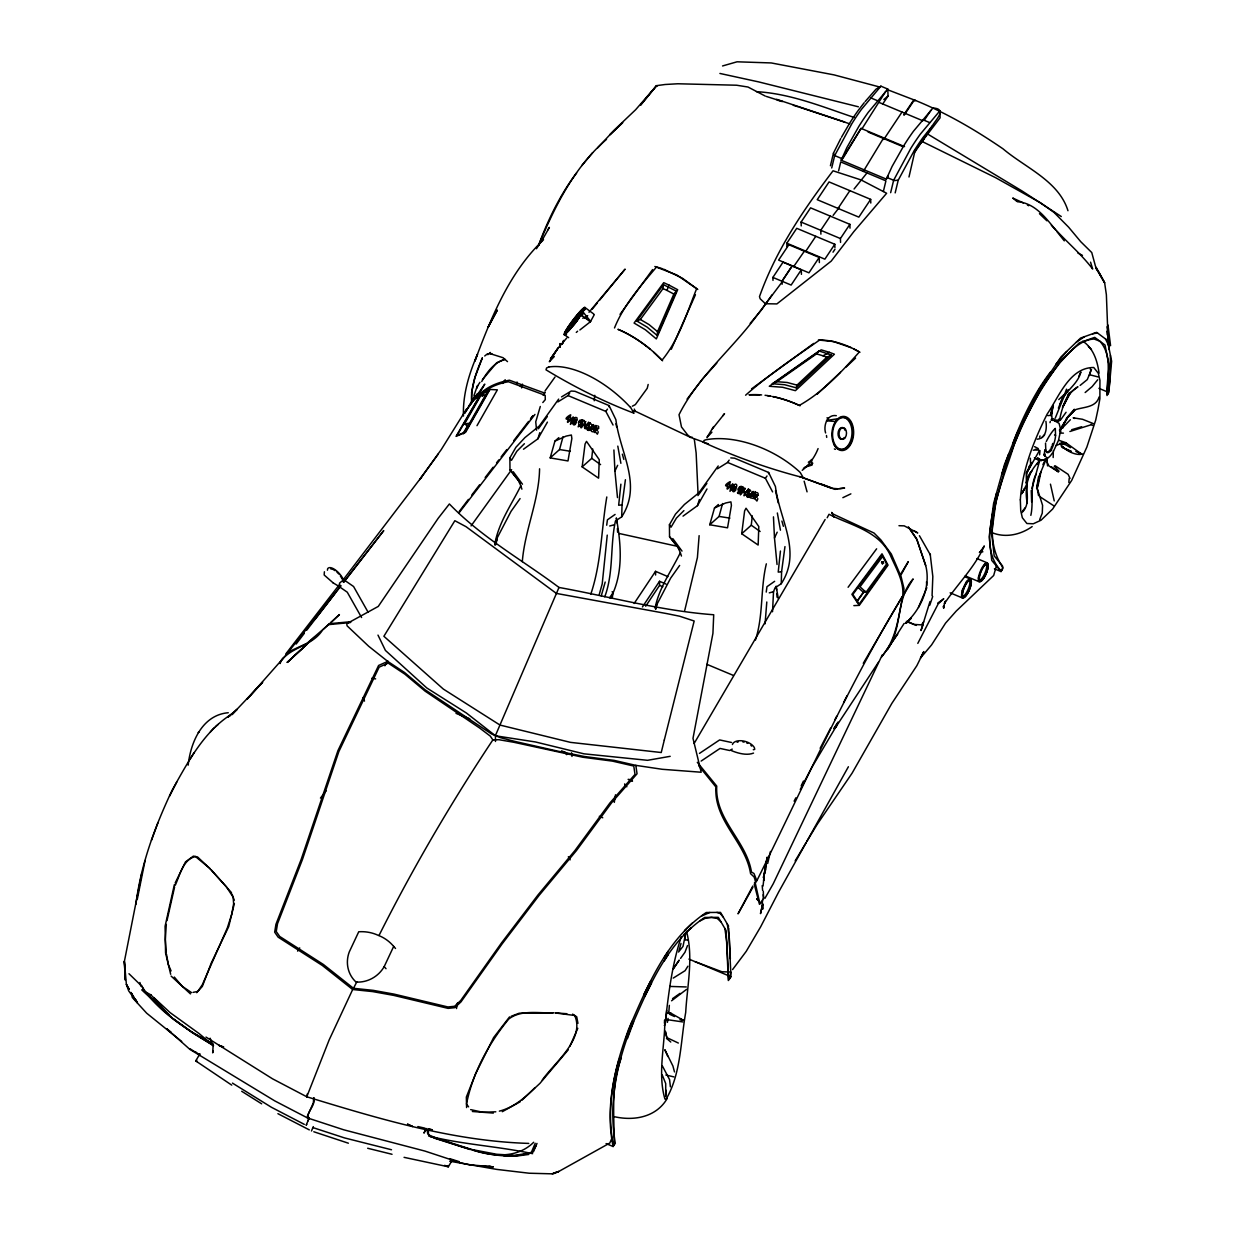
<?xml version="1.0" encoding="UTF-8"?>
<svg xmlns="http://www.w3.org/2000/svg" width="1236" height="1236" viewBox="0 0 1236 1236"><rect width="100%" height="100%" fill="white"/><g stroke="black" fill="none" stroke-linecap="round" stroke-linejoin="round"><path stroke-width="1.5" d="M943.64 605.872L943.64 608.081L943.64 605.872L944.041 607.37L943.331 606.691M883.601 563.261L883.199 562.056M582.264 419.715L579.73 421.77M1053.18 457.536L1053.335 450.676M772.515 611.743L773.52 591.72L775.003 587.842L781.26 583.701C802.179 551.472 779.499 519.769 775.435 486.567L768.622 472.461L734.57 458.185L730.785 457.892M604.759 596.803C613.828 572.469 609.981 545.694 615.451 520.974L621.708 516.833L622.032 504.875L625.416 479.722M781.26 583.701L781.585 571.743L784.968 546.59M536.578 430.159L535.744 421.831L540.302 406.49M669.325 1005.362L668.892 1011.774M463.454 416.038C462.697 394.593 469.016 373.689 477.513 354.222L474.871 361.113C491.217 317.482 509.124 272.538 543.531 239.753M585.169 423.562L584.242 420.719M1044.544 451.526L1044.405 455.126L1044.451 453.581L1045.532 456.702L1043.879 455.033M609.008 406.86L609.07 405.578L575.034 391.318L571.233 391.024L561.546 396.91M768.56 473.728L768.622 472.461M932.068 595.783L932.825 576.532L930.183 554.083L930.43 554.995L919.414 535.698M1053.35 405.3L1051.45 414.292L1052.902 406.18M996.324 493.751C992.338 517.992 981.832 549.155 1000.094 569.796L1001.948 570.043L1002.659 567.169C978.201 531.202 1003.23 481.237 1014.2 444.481C1026.189 415.327 1040.666 386.868 1060.473 362.179C1069.619 352.306 1079.569 339.869 1094.076 339.004L1099.855 341.198C1112.817 355.566 1106.962 376.671 1106.792 394.191L1107.904 394.006L1108.955 388.954L1110.222 376.841L1110.407 355.211M766.119 863.856L765.826 869.202L763.245 877.545M1030.654 465.462L1026.591 473.203L1026.714 484.373L1021.832 493.72M313.697 1097.722L313.372 1102.852L307.517 1115.845L307.501 1117.931L308.104 1117.174M665.679 1096.069L666.049 1090.229M166.304 924.389L165.315 939.623L166.196 952.523M607.247 535.111L602.226 583.809L599.29 594.392M766.799 601.994L765.069 623.84M764.002 874.964L763.647 880.604L764.033 876.324M313.913 1097.815C315.535 1105.54 307.501 1111.009 307.594 1117.962L343.685 1129.781L424.906 1151.071L460.425 1162.782L469.371 1164.791L493.349 1166.861L482.364 1166.073M665.74 1096.595L665.71 1083.539L662.249 1074.965M685.656 933.705L682.983 946.436L678.502 952.044M539.576 468.799C539.05 500.58 524.79 530.043 522.303 561.669M699.128 535.667L697.413 557.529L684.744 610.399M620.889 484.172L618.664 505.246L622.032 504.875M780.441 551.04L778.216 572.114L781.585 571.743M1068.846 482.503L1069.186 478.456M684.821 940.009L685.331 934.169M740.519 492.608L740.101 488.823M1039.6 454.833L1040.001 450.537M594.222 400.742L594.779 395.319M1050.909 415.806L1051.712 408.096M763.06 886.042L764.59 871.704M582.156 466.884L585.061 444.064L586.497 441.36L599.259 459.699L598.595 478.177L582.156 466.884L591.735 458.34L592.739 449.008M741.708 533.751L744.613 510.931L746.034 508.228L758.811 526.567L758.147 545.045L741.708 533.751L751.272 525.207L752.291 515.875M657.135 335.435L657.552 331.665L673.852 294.06L676.339 291.155L663.469 284.666L636.834 321.036L647.108 327.092L657.135 335.435L676.339 291.155M592.925 429.479L594.655 429.695L596.092 425.508M636.834 321.036L640.341 319.46L659.669 293.21L663.006 288.575L663.469 284.666M559.63 346.961L560.062 343.546L560.186 347.362M943.64 607.37L944.721 602.705L944.443 603.585C957.313 584.242 974.54 567.679 984.319 545.941L980.009 552.245L980.982 551.627L979.375 552.399L982.821 551.797L980.781 550.499M137.273 899.345L145.076 860.534M606.691 525.207L607.417 519.831L615.095 514.439M766.243 592.075L766.969 586.698L774.648 581.306M763.292 891.264L763.524 897.63L761.886 901.724L760.325 902.45L756.756 899.082M762.705 899.484L762.38 901.631L759.476 904.35L754.238 884.173M1050.986 412.345L1050.554 415.281L1047.834 415.651M495.528 544.999L497.32 536.841L496.084 543.948M612.206 598.224L613.041 592.847L612.114 591.72M588.815 422.836L590.205 423.021M667.425 1022.357L668.073 1018.402M614.292 802.38L615.497 794.794M1036.602 488.421L1038.611 476.463M1021.616 512.847C1034.254 501.77 1020.086 482.364 1032.338 470.422M763.91 876.03L767.17 857.135L764.945 869.202M655.93 609.039L656.857 603.709L655.93 606.32L670.607 578.201L679.63 565.455M135.898 904.366C140.889 864.273 155.118 826.173 172.314 789.835C188.166 761.778 203.863 731.279 232.152 713.805M456.501 1008.545L457.505 1002.921M606.799 496.965C601.283 529.379 601.468 562.519 590.823 594.099M766.335 563.832C760.279 588.969 763.508 615.219 755.459 640.032M166.984 920.604L174.6 886.969M749.371 495.234L748.29 492.052L749.449 490.723M1040.928 472.059L1037.699 487.139M755.366 881.005L756.834 880.743C804.327 785.323 847.17 687.185 902.713 595.999C904.242 581.584 895.945 568.127 890.414 555.428C878.889 530.738 851.079 525.501 829.016 514.284L827.178 517.776M1109.248 381.677L1110.222 376.841M141.893 872.57L124.372 961.484L126.381 984.366L128.652 990.808L135.605 1000.449L131.001 992.415M767.664 863.5L770.461 851.465M188.166 765.161C190.576 742.465 202.194 714.949 228.258 712.739M746.853 494.755L748.614 490.769M1030.839 515.35C1033.868 501.831 1029.464 487.401 1035.969 474.361M594.192 314.825L590.422 321.715L579.869 329.966M174.369 884.605L165.083 926.258L165.562 952.971L170.676 974.277M521.623 387.903L522.473 384.149M494.694 544.891C498.201 523.199 511.38 504.906 520.804 485.81L518.27 480.248L509.989 469.85L509.881 457.861L515.922 447.277L524.914 437.606L539.375 425.926L558.672 399.104M588.321 423.933L587.1 425.493L588.707 423.16M655.065 608.112C658.989 587.811 671.596 570.754 680.341 552.677L677.822 547.115L669.541 536.718L669.433 524.744L675.474 514.145L684.45 504.473L698.927 492.793L718.224 465.972M747.873 490.8L747.301 491.743M577.227 419.715L576.841 417.629L575.142 417.428M748.553 493.643L749.248 491.295M762.488 904.968L760.495 913.62L762.72 903.856L762.705 909.217L762.288 901.013M881.515 562.674L882.504 561.685M1091.465 369.564L1087.278 379.591L1080.14 385.416M830.422 165.748L833.481 153.079L840.758 138.556M831.704 167.972L834.686 155.597L851.975 123.476A114.84 34.314 -67.3 0 1 861.43 109.386L880.913 86.18L887.788 89.069L888.051 95.991L882.798 103.886M838.611 170.8L840.743 161.916L885.918 180.858L883.354 191.518M888.329 175.96L886.336 179.127L841.16 160.201L846.907 147.532L858.865 126.366A114.84 34.314 -67.3 0 1 868.305 112.275L887.788 89.069M863.331 171.387L883.678 137.845L883.74 139.498L902.017 112.043M886.336 179.127L892.083 166.458L904.041 145.292A114.84 34.314 -67.3 0 1 913.481 131.217L932.964 107.996C947.904 108.783 935.204 120.278 932.361 125.84L914.625 152.476L908.985 176.995M890.646 192.677L893.628 180.302L910.917 148.181A114.84 34.314 -67.3 0 1 920.372 134.091L939.854 110.885L940.102 117.822L915.428 150.189M895.173 192.878L898.217 180.209L914.115 150.807A108.722 32.491 -67.3 0 1 923.06 137.474L932.361 125.84M234.361 903.501L228.722 926.567L211.263 963.029L202.333 986.421L196.648 992.693M648.174 384.458L647.231 388.305L635.35 404.605L632.322 406.196M902.713 595.999C898.526 616.532 896.394 639.522 882.01 656.177M735.729 489.92L735.667 488.792M763.879 875.891L765.161 870.824M495.528 543.855L497.32 536.841M655.528 608.977L656.857 603.709M280.016 663.577L281.638 659.761L289.317 651.511L306.976 643.292L328.498 624.644L350.452 622.527M619.159 1059.237C611.063 1086.629 607.788 1115.691 613.133 1143.933L614.215 1144.922C614.354 1116.371 610.507 1085.95 621.306 1057.954M1049.982 422.65L1050.337 421.368M818.077 448.591C814.987 456.717 809.086 465.014 802.226 470.313M568.591 418.989C564.945 426.42 571.434 419.746 570.429 416.578M550.19 457.892L554.933 441.113L566.088 436.107L571.372 435.01L571.866 438.533L567.988 460.951L550.19 457.892L559.537 449.549L563.044 436.679M709.742 524.759L714.485 507.996L725.64 502.99L730.909 501.878L731.418 505.4L727.54 527.818L709.742 524.759L719.074 516.432L722.581 503.546M679.12 950.36L680.99 943.47M1031.998 488.39L1039.63 460.827L1034.393 457.753M755.366 497.382C752.909 501.646 753.697 495.234 755.86 492.16M996.37 565.98L993.682 575.482L956.231 611.063L945.54 623.145L931.558 644.945L920.434 658.108L923.802 651.619L916.849 665.679L891.836 703.408L852.098 773.164L817.15 824.427L806.953 841.237M1089.333 375.466L1090.909 369.919L1090.229 369.008M476.772 394.995L475.752 398.641L477.343 393.527M601.237 595.937L605.192 582.063M482.395 379.73L496.687 362.751L505.045 359.29C494.307 362.241 486.799 372.268 481.731 381.553M213.256 1050.94L212.685 1052.856L213.086 1046.598L210.135 1038.209M523.477 449.24L537.907 438.811L539.808 432.693M683.029 516.123L697.459 505.678L699.36 499.56M740.75 491.295C740.827 490.012 741.337 485.424 743.423 487.185M1001.793 474.191L1008.576 454.276M746.637 495.991L747.95 495.049M836.324 415.682C827.054 414.014 823.284 425.709 825.602 432.955M796.138 387.795L797.004 385.122L822.342 361.406L826.822 357.235L831.287 354.995L819.082 350.978L772.392 383.747L784.52 384.69L796.138 387.795L831.287 354.995M1040.079 473.558L1037.004 487.617L1038.564 495.667M311.487 1130.986L313.311 1126.614M562.565 343.747L563.678 340.394L562.287 343.886M929.766 605.223L932.701 596.463M596.416 428.228L597.312 428.289M755.922 495.25L757.004 495.095M151.456 840.325L157.992 822.573M625.54 1039.028L632.075 1021.276M627.409 1038.611L633.62 1021.708M614.493 327.957C623.639 305.091 640.82 285.701 656.563 266.945L662.017 268.583M673.852 294.06L666.992 290.414L668.939 285.053L663.732 282.673L634.083 323.059L645.377 329.765L656.331 338.911L677.683 289.718L668.939 285.053M743.099 488.637L742.62 492.391L743.763 491.063M929.982 601.592L920.975 630.561L923.091 624.628M687.51 945.555L684.991 952.214L680.542 958.394M681.252 936.826C671.55 965.872 668.243 996.602 664.721 1026.884C663.732 1050.631 658.139 1075.83 664.922 1099.051L666.219 1098.943C681.082 1073.605 680.588 1041.067 685.702 1012.438C687.17 985.725 693.612 957.483 686.474 931.249M473.975 395.535L477.065 386.683L479.97 382.31M593.543 425.601L593.064 427.053L593.867 426.914M753.095 492.469L752.616 493.921L754.516 494.431M1055.25 418.154L1064.799 394.516M592.724 428.027C593.234 430.669 584.025 431.519 588.923 428.398M1066.529 389.185L1064.737 393.975L1058.773 399.583M175.265 885.254C179.9 875.212 182.99 859.406 195.442 856.517L209.286 867.996L226.312 886.691L233.141 897.182L233.635 903.701L231.765 914.146L227.3 928.02L202.318 984.752L197.791 991.442L193.14 992.353M923.076 140.78L924.42 137.335M1058.371 408.143L1062.775 397.312L1068.383 389.603M307.949 1120.928L309.294 1117.638L306.142 1125.301L306.744 1124.358M572.129 325.717C572.407 327.988 581.816 314.778 577.598 318.285M1039.692 519.568L1042.272 513.141L1042.581 505.37L1037.004 487.617L1039.692 474.794L1045.903 459.838L1043.277 460.178M908.336 526.83L916.988 539.761L925.594 565.068C931.264 586.436 921.021 609.255 905.432 623.346L911.087 618.324L906.76 622.867M528.761 1143.408C452.824 1141.137 378.942 1118.781 306.775 1096.78L329.147 1039.955L352.677 989.511L372.669 991.596L393.743 995.397L448.096 1008.375L454.817 1007.664L460.982 1001.871L502.202 943.794L539.05 895.451L576.378 850.646L611.681 802.674L637.05 773.782L635.814 765.362L614.199 760.387L584.288 756.478L558.178 751.225L514.516 741.337L500.225 737.598L491.588 733.983L425.045 689.734L404.574 672.523L387.733 661.384L368.699 646.274L347.084 625.833L346.76 623.701L378.262 606.428L438.239 518.224L449.379 503.964C481.515 537.382 522.473 560.078 558.996 587.455C610.275 596.725 661.26 610.893 713.713 614.755L712.925 633.357L692.994 738.34L701.198 772.237L662.202 769.286L635.814 765.362M586.451 427.687C583.778 431.858 584.01 422.805 585.818 421.507M535.219 1143.3L531.248 1152.632L530.198 1152.941L514.825 1155.351L496.702 1154.269L472.013 1149.557L437.173 1138.464L428.506 1134.833L428.289 1129.101M533.349 1151.967L536.996 1143.408M587.594 423.593L588.413 424.89L589.572 423.562M747.177 490.414L747.965 491.758L749.109 490.429M621.708 516.833C642.627 484.605 619.947 452.901 615.883 419.684L609.07 405.578M926.815 587.703L918.441 607.448M495.451 735.513L558.996 587.455M1026.05 482.797L1030.886 471.673M574.941 418.865L573.226 420.394L573.875 422.326M734.478 485.748L732.778 487.262L733.427 489.209M569.796 1046.428L577.799 1028.306M671.272 349.263L695.435 294.724M612.129 1137.8L609.796 1143.053L558.796 1171.465L552.198 1173.706M748.259 490.043L746.807 492.036M747.687 491.171L746.652 492.361M1059.855 405.238C1063.223 391.673 1077.576 385.524 1080.882 371.959L1078.75 376.486M580.905 425.879C581.569 424.102 581.059 418.896 583.886 420.317M1062.481 407.339L1068.507 394.176M356.864 981.786L353.481 988.306L323.399 964.482L279.691 936.455L276.246 931.527L277.513 923.725L302.449 859.483L338.849 751.581L379.143 667.146L388.181 663.099L404.836 674.13L425.107 691.156L479.491 727.927L490.306 736.131L492.855 739.9L498.85 739.7L513.682 742.249L582.759 757.235L612.376 761.113L633.774 766.042L634.995 774.385L609.889 802.998L574.941 850.538L537.984 894.957L501.507 942.913L460.704 1000.511L454.601 1006.274L447.957 1006.969L394.129 994.13L373.272 990.36L353.481 988.306M617.49 497.583L614.925 471.086L617.645 465.308M384.18 966.645L393.681 946.421A41.638 39.351 -42 0 0 378.015 935.25A41.638 39.351 -42 0 0 358.734 931.774L349.232 952.014A29.417 27.795 -42 0 0 356.03 982.048A29.417 27.795 -42 0 0 384.18 966.645L386.018 968.7M777.042 564.466L774.478 537.954L777.197 532.191M801.191 785.849L803.462 781.044M169.564 796.108L176.717 782.187M643.647 994.81L650.8 980.874M644.821 996.108L651.573 982.975M882.319 654.802L773.226 883.786L764.837 898.495M610.723 597.838C623.531 573.504 621.183 544.566 616.393 518.332M175.172 882.983L185.477 861.925L193.372 856.115L197.513 856.934L210.367 868.97M1067.58 396.184L1069.264 392.785M379.019 935.467C412.886 868.027 451.094 802.751 492.855 739.9M1042.89 464.659L1045.486 459.468M425.323 1130.337L423.933 1133.103L426.296 1128.839M307.331 1093.891L306.775 1096.78M834.918 719.738L836.664 716.308M843.601 702.589L847.062 695.729M752.801 886.042L738.046 913.837L752.909 887.201M782.558 281.391L757.436 314.809C732.469 348.969 698.093 376.47 679.027 414.709L681.484 426.976L687.587 434.871L690.553 437.374L708.46 443.909M917.807 643.384L938.109 604.002L943.748 598.796L937.738 603.091M881.809 562.071L882.489 564.172M820.148 748.274L830.577 728.189M496.378 539.437L511.055 511.333L520.078 498.587M794.115 801.175L795.86 797.823M800.264 789.433L811.681 767.633L836.679 725.609L835.103 728.143L878.394 662.326M482.318 357.884L474.809 377.861L471.611 392.368L471.704 402.642C470.607 387.162 476.169 372.036 482.287 358.085M324.388 571.774L324.172 575.003L333.256 582.975M542.805 402.55L545.292 399.63L545.169 395.319L508.49 381.754C490.198 384.581 472.662 396.617 464.983 413.226M589.819 428.367L588.753 425.184L589.896 423.855M712.415 428.846L724.528 413.658L722.813 415.744M863.284 663.315L902.311 596.524M470.808 403.848L475.242 395.412L468.521 406.629M748.429 489.286L745.092 493.303L746.235 491.974M586.791 319.058L586.621 316.833M1070.299 392.569L1063.563 405.671L1070.299 392.569L1077.931 386.76C1066.235 393.898 1061.848 407.818 1059.468 420.564L1056.904 420.039M384.89 665.787L387.671 660.735M841.453 137.289L849.364 123.677A108.722 32.491 -67.3 0 1 858.309 110.328L864.18 102.727M1026.591 473.203L1039.09 451.155L1038.147 448.514L1034.594 446.644M579.499 425.678L578.355 422.31L579.947 420.116M739.051 492.546L737.907 489.178L739.499 486.999M848.39 766.753L778.649 892.021L760.665 926.799L746.204 951.38L732.577 969.58M541.692 240.943L549.387 227.393L547.78 229.927M487.834 391.024L469.587 423.175L464.458 423.994L481.546 394.253M1099.128 396.941C1095.977 407.803 1083.586 406.783 1075.011 409.827L1067.425 417.722L1059.839 430.746L1067.425 417.722L1074.841 409.734L1068.012 416.856L1062.311 425.694L1059.978 430.221L1060.735 432.044M489.95 389.464L465.508 432.415L456.038 436.37L480.495 394.315L489.95 389.464L497.366 389.85L476.988 425.678M537.907 438.811L547.424 422.109M697.459 505.678L706.977 488.977M687.896 966.197L685.115 970.662L673.218 978.109M1032.045 462.434L1026.405 472.26L1026.498 484.064M463.515 432.785L468.259 424.628M463.454 433.805L468.243 425.586M279.63 663.129C289.317 646.938 311.302 646.737 322.086 630.777M467.61 408.174L465.817 411.217L484.775 384.133L477.019 397.374C484.821 387.362 497.243 382.465 509.386 380.209L543.516 392.662L545.215 392.353L543.207 395.365M199.954 1053.783L195.721 1060.905L231.75 1085.131M1037.236 439.197C1046.228 438.456 1046.985 428.259 1045.903 421.306M664.257 960.913L668.12 954.764M1053.443 451.325L1058.51 440.325L1060.751 429.927L1059.082 423.361L1054.061 420.503L1057.877 421.445L1053.165 418.68M189.85 759.367L194.145 752.554M694.153 743.454L825.138 519.491M663.933 958.07L668.228 951.257M834.022 517.251L831.689 512.415L832.987 513.991L874.037 533.04L880.913 539.962L891.295 554.006L900.302 574.771L908.29 561.638L900.781 575.327L903.933 588.305L903.748 594.763L913.141 578.942C895.343 598.842 902.913 628.444 887.185 649.781L904.134 623.423M795.15 860.889L806.027 842.767M1001.021 571.573L1002.86 568.514L1002.442 565.81L994.177 555.86L991.705 533.257L995.969 501.399L1006.444 463.902L1021.971 425.076L1040.743 389.371L1060.612 360.866L1079.322 342.851L1094.71 337.366L1105.015 345.045L1109.063 365.022L1106.992 395.535L1108.831 392.492L1111.628 361.206L1107.394 340.363L1096.641 332.345L1080.588 338.061L1061.06 356.88L1039.167 389.417L1016.672 434.021L1004.528 464.412L993.59 503.531L989.155 536.795L991.735 560.371L1001.021 571.573L994.424 568.807M903.763 114.824L913.234 100.734L915.026 100.27C946.189 112.862 975.328 129.873 1003.014 148.83C1025.478 167.833 1058.773 180.981 1067.966 210.723M904.258 115.025L913.713 100.935L915.505 100.471L886.923 89.471M535.914 1145.973L532.252 1151.998C499.977 1163.988 461.708 1145.571 430.406 1136.687L427.687 1133.536L426.853 1128.468M466.559 408.961L441.267 449.564L419.668 479.583L438.332 453.952M842.782 158.641L861.09 128.389L904.536 146.59M555.01 377.026L545.091 390.87M841.16 160.201L861.09 128.389M536.455 248.714L543.145 238.131M745.493 493.581L744.026 495.775L746.003 494.57M582.959 311.92A17.103 1.777 -52.7 0 0 576.455 315.659A17.103 1.777 -52.7 0 0 564.358 334.662A17.103 1.777 -52.7 0 0 581.075 314.856L582.959 311.92L590.669 321.422M739.545 488.344L740.07 487.417M297.598 951.102L299.73 947.904M885.702 91.433L862.172 128.498M786.946 246.52L786.822 243.214L796.741 228.32L834.794 244.264L834.918 247.571M801.237 225.91L801.098 222.063L810.569 207.849L849.874 224.334L850.013 228.166M772.994 280.417L772.886 277.42L783.021 262.186L801.268 269.834L801.438 274.33M781.971 281.221L792.122 266.003L782.033 281.252L782.141 284.249M793.759 266.451L804.064 251.634M805.826 251.171L815.791 236.308M830.237 216.099L820.75 230.298L820.905 234.16M838.023 208.405L849.874 190.653M801.268 269.834L791.133 285.068L772.886 277.42M819.19 257.443L808.947 272.816L778.618 260.101L788.862 244.728L819.19 257.443L819.375 262.573M834.794 244.264L824.875 259.158L786.822 243.214M840.557 242.395L840.418 238.548L849.874 224.334M833.002 252.19L834.98 249.209M870.669 199.367L858.835 217.134L817.228 199.691L829.062 181.924L870.669 199.367L870.793 203.028M924.543 119.877L930.878 110.375M634.161 603.462L655.543 571.326L667.919 576.64M642.442 606.953L659.53 581.291L666.003 584.072M645.702 606.227L659.576 585.37L659.53 581.291M557.884 401.901L568.05 395.582L569.611 393.233M717.436 468.784L727.602 462.449L729.163 460.116M897.784 634.037L881.639 656.949M483.693 395.597L483.863 394.516L482.457 395.474M609.58 597.838L613.041 592.847M511.627 469.634L471.07 525.903M613.041 425.03L605.856 411.418L607.448 409.101M772.593 491.897L765.408 478.286L767 475.968M713.635 426.559L706.961 437.467L711.921 432.198M606.088 1143.578L613.102 1146.514L615.327 1143.315C608.514 1104.428 616.347 1065.447 630.468 1028.939C648.267 988.275 666.405 943.068 704.69 917.452L718.317 917.328L726.135 930.631L728.328 980.519L730.97 976.718L728.73 928.112M1066.065 412.283L1060.735 419.73L1059.468 420.564L1058.989 418.911M503.098 382.944L505.308 379.838M734.23 488.483L735.188 487.417M857.12 601.067L863.624 591.951M856.888 601.716L864.706 590.793M859.267 605.377L888.035 565.13L881.994 553.79L851.898 594.346L859.267 605.377L853.86 605.625M1052.315 453.102C1049.58 457.691 1043.709 462.542 1038.394 458.695L1041.222 460.534L1036.015 458.896M530.429 419.205L532.685 416.084M923.663 621.862L921.484 624.875L913.898 624.412L907.224 621.399M620.039 314.346L652.608 269.587M857.753 587.162L862.543 591.55L866.019 592.291L886.645 564.033M538.402 428.737L547.301 416.563M697.938 495.605L706.853 483.43M854.091 188.984L866.853 173.102M771.913 294.987L761.407 309.973L750.206 323.353M502.434 383.454L504.674 380.441M848.097 587.27L876.633 548.815M882.628 556.509L860.024 586.806L866.019 592.291M285.686 654.076L339.375 584.659M575.095 421.152C577.706 418.54 570.738 420.394 574.755 417.799M734.647 488.019C737.212 485.408 730.321 487.262 734.308 484.666M296.146 644.033L304.334 633.295M306.667 630.236L340.333 586.667M459.205 511.488L468.429 499.39M528.575 421.414L513.79 440.572M530.677 418.664L532.778 415.914M458.803 513.172L534.956 414.415M581.785 165.609L592.538 152.816M471.781 495.018L479.583 484.806M1055.868 364.311L1066.622 351.518M422.017 476.385L342.743 580.379M687.061 399.12L702.913 378.54L716.818 363.044M509.556 1016.888L493.612 1037.576L475.582 1073.806L466.343 1097.074L466.59 1107.564M314.979 619.282L334.848 593.512M833.126 215.373L838.95 207.864M554.3 356.524L549.34 361.731L557.93 348.274L566.737 338.046M485.161 477.529L493.133 467.223M496.548 462.82L498.834 459.885M501.105 456.934L506.806 449.58M343.855 582.156L383.747 530.599L344.334 581.183M340.889 585.601L287.061 653.612M320.464 798.085L326.227 790.746M1022.589 511.024L1025.262 507.641M592.183 425.91L593.342 424.581M656.919 86.396L656.579 85.655L640.665 105.014L656.579 85.655L665.122 84.496L677.807 83.77L736.594 85.222L747.996 87.03L765.161 96.006M592.291 309.046L597.112 303.191M599.522 300.271L625.107 269.124L589 312.26M667.332 1098.263C656.563 1117.066 634.362 1121.222 614.416 1116.711M590.329 321.839L581.075 314.856M568.328 1049.719L539.931 1083.369L521.746 1100.364M865.138 101.599L876.03 89.162L880.913 86.18M835.505 421.491L837.853 418.757A17.103 10.846 -86.1 0 1 853.643 431.827A17.103 10.846 -86.1 0 1 838.487 449.564A17.103 10.846 -86.1 0 1 835.505 421.491L826.498 420.812M656.579 85.655L635.644 109.71L614.354 129.95L597.76 147.795M589.201 429.077L590.978 427.038M748.676 496.038L750.53 493.906M260.827 684.172L262.542 682.287L247.262 698.973L283.446 658.015M576.254 419.823C569.348 422.094 574.616 428.583 576.223 422.218M576.857 420.487L574.91 422.619L575.713 421.816M575.543 423.006C574.431 425.122 572.67 422.048 575.358 423.114M580.889 420.441L579.36 421.878L581.167 420.271M578.896 424.798L578.154 426.806L581.646 425.076M583.207 420.734C581.507 421.136 583.686 427.471 584.226 424.195M580.008 424.798L578.865 426.126L580.657 424.35M582.048 424.551C579.174 425.555 581.306 430.669 582.372 425.817M582.527 425.045L581.384 426.374L584.783 424.597M587.347 424.056L585.54 426.42L588.676 422.125M584.798 428.027L585.941 426.698M589.062 423.902L587.085 429.603L588.413 428.181M592.971 424.983C588.846 427.409 591.055 435.149 595.01 430.113M590.916 427.903L589.124 429.788M593.805 425.076C590.762 426.219 595.319 427.996 595.489 425.493M596.339 426.204C593.543 426.837 598.239 430.468 598.193 427.857M595.737 428.459C594.176 428.336 593.187 435.304 595.582 431.318M596.54 428.938L595.381 430.267L598.811 428.228M735.806 486.69C730.275 487.417 732.515 495.033 735.575 490.151M734.184 489.425C732.16 489.997 734.632 491.604 735.08 489.889M740.719 487.139L739.313 488.946L741.708 486.366M742.759 487.617L741.6 488.946L742.264 491.434L743.531 491.202M739.561 491.665L738.417 492.994L740.21 491.217M741.245 491.588L740.364 494.894L741.924 492.685M741.6 491.418C740.302 495.389 734.23 492.948 739.792 491.31M742.079 491.913L740.936 493.241L744.319 491.464M745.37 488.375L744.149 489.935L744.335 494.91M745.694 492.314L746.899 490.939M747.857 495.621C744.304 498.695 752.863 497.196 752.353 494.663M750.453 494.771L748.676 496.656M753.357 491.943C750.067 493.813 756.185 494.539 755.026 491.526M754.423 494.817L753.203 496.223L751.194 495.991M755.891 493.071C753.095 493.705 757.792 497.335 757.745 494.724M756.077 495.806L754.933 497.135L758.363 495.095M1066.282 418.51L1074.3 409.255M542.233 1080.094C554.346 1062.682 585.292 1039.182 574.663 1015.467L555.057 1012.917M772.392 383.747L776.872 381.692L816.532 353.867L819.082 350.978M1070.361 419.746L1062.249 428.073L1063.238 427.378L1060.395 428.768M210.444 731.851L213.921 728.019M684.528 930.553L692.268 923.091M683.987 934.617L691.31 927.587M262.542 682.287L231.889 714.686L237.173 709.294L227.501 717.343L230.421 715.567M1028.877 466.868L1030.623 464.334L1030.345 458.232M833.481 153.079L834.006 155.257L841.562 158.486M1039.6 437.189L1040.032 435.906M753.527 753.095C746.853 755.737 738.139 753.342 731.573 750.685L731.434 750.036M733.813 488.683L734.586 487.865M1097.722 379.761L1092.13 386.605L1085.146 392.538M735.265 488.683C734.431 491.14 739.19 483.74 735.173 484.079M1041.886 437.575L1044.574 434.825M534.987 1087.603C524.96 1097.769 513.527 1107.595 499.375 1111.133M524.388 443.724L516.864 451.233L511.488 460.317L509.881 457.861M683.925 510.592L676.416 518.1L671.04 527.185L669.433 524.744M606.49 139.374C574.137 167.231 554.717 206.628 538.541 245.439A96.98 28.984 -67.3 0 1 576.609 173.055M591.658 429.124L593.651 429.355L594.47 427.053M745.602 395.211C768.56 374.848 794.331 357.683 819.499 340.116L833.311 341.507L851.048 347.625M817.027 394.315L840.434 372.33M845.934 367.154L855.575 358.116M328.714 624.597L339.421 614.57L330.692 622.65M314.33 637.343L287.246 662.388L307.3 643.971M587.703 315.659L584.86 318.007M287.246 662.388L306.991 644.157M576.285 332.422L577.614 331.217M686.629 989.31L671.565 1000.789M322.905 629.773L329.301 623.701L351.225 621.677M554.933 441.113L558.842 437.637M714.485 507.996L718.394 504.504M215.342 726.814L218.185 724.389M883.833 99.544L888.051 95.991M487.787 354.701L490.476 352.476M1076.386 342.109L1084.59 336.64M582.743 318.208L586.606 316.833M484.713 355.983L487.571 353.728M751.55 388.861L813.736 343.407M533.689 1142.265C517.56 1158.256 493.627 1156.834 473.542 1150.345M672.569 998.626L680.016 993.373M729.75 483.6C731.187 486.258 724.775 493.056 727.927 485.98C719.522 486.984 737.676 476.432 726.845 485.377L728.715 484.28M816.532 353.867L823.022 355.813L829.449 352.337L834.408 354.207L795.397 390.669L782.604 387.27L769.302 386.265L821.183 349.85L829.51 352.353M808.344 462.233L811.31 460.225M699.468 753.404L719.63 739.931L731.573 742.496M701.152 761.052L720.032 748.429L729.796 750.53L732.206 749.093M196.771 1060.21L195.721 1060.905L197.219 1061.631M198.177 732.5L199.274 731.82M568.498 419.035C559.831 420.564 578.077 409.317 567.293 418.51L569.641 417.15M1083.323 453.797C1076.139 456.609 1063.748 449.935 1059.885 443.276M701.585 916.046L709.804 912.477M581.507 424.628L580.549 421.955M898.217 180.209L894.385 180.564L886.737 177.412M1032.168 526.567C1020.411 534.91 1004.914 538.309 991.318 532.345M502.31 1111.689L520.341 1101.678M803.4 468.32L812.809 463.222M753.126 491.372L751.241 493.396L750.283 497.784L753.157 498.417L754.563 496.98L752.029 496.223M739.7 486.829L740.827 486.366M700.24 920.835L705.277 918.286L711.503 917.39L717.282 918.472L720.974 921.855M722.55 65.956L737.058 61.8L771.264 62.943L834.037 74.886L879.63 86.999M842.859 497.675L850.878 493.859M548.722 366.999L546.59 367.957L546.018 369.842C573.921 386.775 603.523 401.654 634.037 413.21L630.53 407.308M387.733 661.384L378.602 665.462L337.907 750.7L301.136 859.53L275.937 924.312L274.67 932.16L278.131 937.151L322.302 965.455L352.677 989.511M914.625 152.476L914.146 151.41M511.163 1016.27L519.197 1013.226L553.496 1012.778C538.633 1013.489 521.314 1009.364 508.769 1019.02C488.761 1043.385 472.6 1073.003 466.497 1104.072L468.583 1106.838M1045.98 459.298L1042.381 460.194M1056.131 445.454L1059.685 444.11M1091.141 424.767L1069.882 431.503M707.069 439.383L704.196 440.371L703.083 442.148C735.25 456.826 769.008 468.907 803.261 477.652L800.171 472.399A79.923 46.721 26.9 0 0 707.193 439.537M553.852 1173.149L558.796 1171.465L553.156 1173.86L529.178 1173.227L496.81 1169.41L449.688 1161.207M342.048 580.997L339.483 583.207L339.977 587.146L347.27 592.198L361.576 617.521M340.765 586.188L338.834 586.297L333.071 582.836M1071.658 429.711L1081.655 426.744M805.007 467.162L812.037 465.076L811.434 459.483M1038.008 462.187L1038.858 461.94L1036.618 464.226L1037.452 463.191C1027.255 474.114 1024.52 488.622 1027.193 502.99M1092.624 333.782L1097.522 333.009M609.734 525.995L613.968 524.852M769.286 592.863L773.52 591.72M754.485 882.705L755.938 882.427L754.13 877.004L750.576 873.636C745.555 841.778 713.805 821.106 715.938 787.023L698.757 765.826M528.838 1154.439L515.706 1156.17L503.423 1155.614M670.19 756.324L647.556 760.31L583.933 753.821L535.497 741.971L495.466 735.791L466.435 713.033L426.806 687.973L385.431 650.445L377.984 635.103M861.028 179.915L886.629 193.264L853.844 231.611L831.225 261.105L776.888 303.917L765.424 303.732L760.155 298.772L759.491 296.625C775.914 250.244 803.493 209.672 833.049 170.8L861.09 179.946M826.807 420.394L837.853 418.757M692.098 437.158L690.553 437.374L633.96 410.599M748.228 488.992L749.603 489.796M1033.296 450.228L1037.854 449.703L1035.335 449.224M483.631 394.578L482.102 396.37M839.615 488.514L844.605 488.081L835.119 489.348L799.738 476.54L831.457 488.282L837.776 488.761M667.795 1013.381L670.916 1013.211L682.905 1020.04L679.955 1019.7M591.426 428.49L590.283 428.459M750.978 495.358L749.974 495.327M495.806 1111.797L482.843 1112.276L470.669 1109.619M776.872 381.692L787.147 382.48L797.004 385.122M669.68 986.421L686.289 986.946M1060.086 433.094L1063.423 433.125M450.877 1160.975L453.921 1161.037L451.634 1161.16L448.344 1166.799L404.064 1157.344M898.974 525.702L904.227 525.856L917.745 532.932L914.207 530.877M761.623 394.902L748.97 394.748L752.492 394.639A71.657 39.49 25.9 0 1 759.754 394.778M555.412 1012.917L566.86 1013.721M673.836 1076.88L665.849 1075.011M756.509 91.665C790.298 93.565 822.295 106.729 854.03 117.42M472.384 1111.488L493.318 1113.08M826.93 417.892L828.475 418.015M818.402 340.008C833.049 339.807 847.355 344.921 859.947 352.275M489.935 1166.614L492.577 1166.908L488.992 1166.243M682.766 1021.925L666.204 1019.515M664.211 1022.867L665.37 1022.991A15.28 1.746 -83.2 0 0 666.668 1010.322M882.427 561.7L883.277 562.025M213.318 1044.034L192.152 1032.261L173.225 1018.649M428.645 1136.008C462.604 1144.582 498.479 1146.282 532.623 1153.682M1090.353 374.941L1098.062 376.903M559.537 449.549L570.352 451.264M719.074 516.432L729.904 518.131M1061.214 442.503L1066.591 443.369M719.908 73.449L758.657 81.9L858.371 106.79M1017.444 201.746C1033.682 202.797 1044.559 216.207 1054.045 227.949C1066.622 241.932 1081.268 254.013 1092.67 269.031L1090.554 262.171M1058.835 440.294L1065.741 442.658L1080.897 453.566L1075.814 451.434M668.243 1012.438L670.916 1013.211M684.667 939.623L687.602 940.132M492.021 353.929L489.502 353.45L503.021 357.698L507.502 361.623M371.912 678.178L375.636 678.888M835.382 449.363L834.377 448.931M619.004 533.458L677.282 546.297M417.83 1126.568L425.076 1128.205M367.664 1148.259L392.044 1154.285M1054.061 420.503L1057.877 421.445L1056.95 421.121M391.503 1149.758L344.442 1137.892L313.017 1127.618M654.848 266.497L676.895 275.025L697.768 289.456M780.024 100.95L782.373 101.522L766.289 96.408M777.382 100.209L778.479 100.518M663.006 288.575L666.976 290.398M799.924 107.331L849.796 123.847M470.082 1149.495L433.929 1138.047M793.311 105.292L798.271 106.821M683.709 1020.241L680.727 1019.267L682.905 1020.04M776.594 99.313L844.682 122.009M449.641 1158.642L459.344 1161.685M348.382 1143.207L313.805 1131.759M456.022 713.373L469.773 718.811M823.037 355.813L826.822 357.235M223.67 1046.938L218.911 1045.347L223.098 1047.031M716.926 912.415L720.279 913.558L723.215 917.05M663.562 269.124L682.488 278.285L696.656 288.637C686.876 312.986 678.904 339.854 662.002 360.186L655.791 354.114A71.657 34.345 41.1 0 0 653.674 352.198M678.348 1043.045L666.822 1037.607L665.292 1031.148L667.085 1038.642L666.822 1037.607M1053.597 505.663L1040.418 497.057M821.198 484.002L831.349 487.787M695.049 961.654L721.948 971.774L730.8 972.006L729.657 978.618L728.668 979.623L726.814 942.388L724.883 928.499M568.05 395.582L605.856 411.418M727.602 462.449L765.408 478.286M1044.883 459.081L1046.877 459.838L1047.541 465.895M444.666 1165.347L448.344 1166.799L448.112 1165.548M906.359 621.399L916.401 625.416M1074.841 418.494L1073.188 417.814L1082.52 419.282L1093.366 423.608M870.623 97.829L877.498 100.703M922.674 119.645L929.565 122.534M879.429 102.588L922.859 120.788M868.074 132.036L881.979 137.86M883.709 138.587L902.821 146.59M801.098 222.063L840.418 238.548M1098.928 388.336L1107.178 391.797M1054.54 434.979L1055.559 435.412A15.28 4.573 -67.3 0 1 1050.971 450.615A15.28 4.573 -67.3 0 1 1045.795 450.089L1044.76 449.657A15.28 4.573 -67.3 0 0 1045.084 451.016M1050.971 450.615L1049.936 450.182A15.28 4.573 -67.3 0 0 1050.569 448.884M976.934 558.533L987.348 562.89A10.29 3.075 -67.3 0 1 983.454 578.448A10.29 3.075 -67.3 0 1 978.897 575.574A10.29 3.075 -67.3 0 1 987.348 562.89M965.254 575.899L979.113 581.723M965.331 576.918L970.523 579.097M950.175 592.832L962.303 597.915M706.837 664.304L733.334 675.397M561.53 750.824L566.613 752.956M599.336 816.332L602.751 817.768M688.915 959.09L730.97 976.718M1077.498 452.144L1080.897 453.566M1061.276 446.258L1063.269 447.108M407.571 1124.374L412.592 1126.521L407.633 1124.049M659.576 585.37L662.82 586.76M1051.172 419.838L1052.439 420.425L1051.496 419.081L1052.16 420.178L1051.542 412.623M669.618 1014.292L674.532 1016.548M853.829 348.969L859.375 351.951C841.639 371.773 822.666 392.337 799.306 405.408A71.657 39.49 25.9 0 0 772.624 396.54M1023.3 202.905L1012.732 198.023L1016.873 201.422M307.501 1117.931L274.778 1100.905L189.896 1049.395L166.536 1028.646L171.062 1032.153M306.791 1096.78L272.553 1078.827L205.995 1037.081M304.288 1124.358L271.441 1107.286L232.461 1083.107M309.324 1129.889L277.915 1113.682M640.341 319.46L649.07 324.604L657.552 331.665M1077.9 253.025L1082.458 255.388M921.855 141.368L995.536 177.644L1040.604 202.874L1053.999 212.407L1068.615 227.177L1080.727 241.684L1091.759 252.561L1095.436 266.08L1104.629 282.781L1106.374 294.74L1108.29 344.782L1105.556 338.988M928.777 134.724L1021.925 190.9L1061.276 216.532M1063.794 443.77L1064.999 444.45L1059.638 443.909L1064.49 444.018L1070.515 447.679M212.638 1045.053C186.451 1028.754 157.312 1011.728 141.058 985.015M1027.41 205.006L1028.676 205.732M1091.002 424.303L1092.948 425.493M464.458 423.994L468.089 426.219M190.004 1048.792L195.072 1051.944M128.977 973.736L140.363 984.798M241.7 1091.28L261.661 1103.825M572.592 1014.123L576.733 1016.795L577.938 1023.362M564.172 334.647L568.668 337.66M191.595 992.647L182.155 986.251L174.291 977.043M344.628 580.317L353.573 586.513L367.988 612.021M757.22 492.561L758.193 493.519M751.272 525.207L760.125 531.48M591.735 458.34L600.572 464.612M584.813 307.393L593.821 314.052M181.692 1041.485L146.682 1013.196L132.252 997.452L132.221 993.914M1055.034 465.709L1068.12 474.33L1070.021 478.44M195.736 1051.975L199.676 1055.065M645.949 345.771L649.966 349.031M756.834 898.85L759.275 900.874L755.119 882.458M666.467 1038.302L670.777 1042.041M171.093 976.054L190.468 993.914M153.712 997.452L169.996 1012.547L199.089 1033.559L213.534 1045.671L192.909 1033.126L173.643 1019.298L143.901 991.04L142.094 986.266M1039.461 213.704L1046.907 220.811M1082.751 341.151C1093.52 348.289 1097.398 360.989 1099.067 373.148M1088.391 346.513L1091.45 349.479M597.776 425.771L598.857 426.976M1051.357 225.215L1055.559 229.865M1054.231 466.281L1059.082 471.179M754.423 498.093L756.926 501.059L757.853 498.711M594.871 431.225L597.374 434.191L598.301 431.843M211.418 870.036L231.487 892.639M662.604 360.804L652.623 351.209A71.657 34.345 41.1 0 0 617.938 329.317A72.043 34.453 41 0 1 645.918 345.833M393.681 946.421L395.52 948.475M749.85 489.981L750.947 491.325M590.298 423.114L591.411 424.442M564.342 751.751L566.737 754.655M697.305 762.318L716.741 786.081C714.779 819.638 746.405 840.604 751.473 872.013L753.991 873.528L756.834 880.743M1064.289 240.85L1056.749 231.364M669.541 536.718L679.831 549.696M509.989 469.85L520.279 482.828M1051.28 466.729L1058.495 471.92L1048.947 465.957L1047.232 462.527M1059.407 430.066L1060.364 431.349M672.801 538.618L682.009 551.086M513.249 471.75L522.473 484.218M743.778 487.602L744.675 489.441M908.862 527.617L916.587 538.741L925.625 565.501M757.081 497.629L756.108 496.146M597.529 430.761L596.571 429.278M728.622 926.258L720.48 912.384L706.25 912.508C666.25 939.252 647.324 986.467 628.738 1028.924C614.91 1066.483 604.96 1106.544 613.102 1146.514M568.328 856.749L570.136 859.839M129.162 989.202L126.381 984.366L129.069 989.341M130.846 992.662L137.459 1002.89L135.821 999.723M575.327 420.441L574.972 419.576M662.233 1065.664L669.572 1079.615L670.406 1086.83M362.951 697.598L364.512 701.09M667.826 1056.502L664.844 1049.719L672.925 1066.035L674.501 1071.921M171.093 970.924L168.328 964.513L166.489 954.238M634.284 409.07L635.304 411.542M232.044 894.153L234.253 900.21M680.341 552.677L681.453 556.045M520.804 485.81L521.901 489.178M826.467 435.52L826.714 437.389M1050.445 484.157L1054.231 500.92M781.909 521.051L783.377 526.289M622.357 454.184L623.825 459.406M804.142 481.175L807.062 491.851M727.293 923.987L729.317 938.294L730.337 958.812M139.9 982.481L140.811 986.158M1106.869 331.202L1107.255 334.941M775.497 490.646L778.263 502.944M615.945 423.778L616.749 427.285M342.913 581.059L343.067 581.847M777.351 512.986L780.441 530.182M617.799 446.119L620.889 463.315M776.131 586.219L778.356 598.857M776.115 586.59L776.656 589.912M616.3 518.069L617.104 523.029M1108.012 340.441L1109.264 349.603L1107.379 326.412L1108.29 344.782M694.23 438.687L696.131 452.948L698.077 494.153M571.511 752.77L571.99 756.447M1107.981 325.006L1110.577 345.694M763.199 894.694L763.524 897.63M1046.707 457.212L1047.046 460.75M762.21 885.594L762.612 890.368M776.841 593.558L777.042 597.22M617.397 528.529L617.598 532.175M926.506 581.785L926.706 585.54M773.458 516.849L774.478 537.954M613.906 449.981L614.925 471.086M327.432 570.213L327.648 568.807A11.557 4.898 49 0 1 328.56 567.911A11.634 4.929 49 0 1 332.778 568.375A11.773 4.99 49 0 1 343.361 579.576A11.526 4.882 49 0 1 344.118 581.754M1055.559 435.412L1055.312 428.413A21.63 6.458 -67.3 0 0 1050.368 434.423A21.63 6.458 -67.3 0 0 1046.289 441.515M1045.532 443.091L1045.795 450.089M1031.241 490.429L1031.643 501.878M199.475 1054.401L199.506 1055.482M754.763 749.325L754.346 747.641A11.557 6.659 16.6 0 0 752.987 745.787A11.742 6.783 16.6 0 0 737.181 741.013A11.68 6.736 16.6 0 0 736.007 741.337A11.587 6.69 16.6 0 0 733.365 742.99A11.526 6.643 16.6 0 0 732.454 744.52M655.543 571.326L655.605 575.018M495.466 735.791L495.466 741.476M626.853 786.76A7.833 4.063 33.7 0 1 624.613 783.933M628.12 779.375A7.833 4.063 33.7 0 1 632.538 781.044A7.91 4.094 33.7 0 0 628.954 779.499M626.127 786.096A7.91 4.094 33.7 0 1 624.983 784.644M664.613 1020.009A15.28 1.746 -83.2 0 1 664.427 1021.446M665.37 1022.991A15.28 1.746 -83.2 0 1 664.288 1025.525M1049.271 450.831A15.28 4.573 -67.3 0 1 1048.638 451.372M1048.035 451.773A15.28 4.573 -67.3 0 1 1047.464 452.067M1052.763 443.446A15.28 4.573 -67.3 0 1 1052.284 444.821M1051.759 446.181A15.28 4.573 -67.3 0 1 1051.187 447.54M548.753 367.03A79.923 41.051 42.2 0 1 630.437 407.37M583.438 313.233A16.068 1.669 -52.7 0 1 581.677 315.999M566.521 334.338A16.068 1.669 -52.7 0 1 573.937 321.082A16.068 1.669 -52.7 0 1 585.246 309.603M521.607 384.875A10.29 3.075 -67.3 0 1 520.341 386.559M516.617 384.226A10.29 3.075 -67.3 0 1 517.05 382.001M330.815 568.962A9.95 4.218 49 0 1 332.345 569.255M340.333 575.961A9.95 4.218 49 0 1 342.156 579.081M333.226 569.611A10.089 4.28 49 0 1 335.08 570.677M336.98 572.175A10.089 4.28 49 0 1 338.803 573.998M767.386 395.613A71.657 39.49 25.9 0 1 769.997 396.045M1012.624 444.141A96.98 28.984 -67.3 0 1 1050.693 371.742M839.707 417.938A16.068 10.182 -86.1 0 1 851.511 437.42A16.068 10.182 -86.1 0 1 834.176 444.836M834.98 422.156A16.068 10.182 -86.1 0 1 837.189 419.576M844.296 437.513A5.886 3.739 -86.1 0 1 838.796 437.22A5.886 3.739 -86.1 0 1 839.831 428.614A5.886 3.739 -86.1 0 1 845.146 430.422M984.489 564.466A8.667 2.596 -67.3 0 1 986.405 568.637A8.667 2.596 -67.3 0 1 981.369 579.02A8.667 2.596 -67.3 0 1 978.588 576.671M970.754 585.231A10.29 3.075 -67.3 0 1 962.55 598.023A10.29 3.075 -67.3 0 1 965.347 583.732A10.29 3.075 -67.3 0 1 971.187 583.021M969.256 580.302A8.667 2.596 -67.3 0 1 968.004 589.649A8.667 2.596 -67.3 0 1 962.319 596.185M962.133 591.009A8.667 2.596 -67.3 0 1 962.751 588.954M965.594 583.068A8.667 2.596 -67.3 0 1 968.56 580.209M765.053 395.273A72.043 39.614 25.9 0 1 771.295 396.277M772.886 396.586A72.043 39.614 25.9 0 1 800.094 405.779M750.855 745.339A9.888 5.701 16.6 0 1 751.642 746.096M746.621 742.882A10.027 5.778 16.6 0 1 747.795 743.392M742.851 741.894A10.089 5.825 16.6 0 1 744.118 742.125M737.104 742.28A9.996 5.763 16.6 0 1 738.108 742.002M754.176 749.619A30.606 17.659 16.6 0 1 753.296 749.696M571.48 419.668L570.445 424.411L572.407 422.264L573.21 416.918L569.75 420.657L571.48 419.668M731.032 486.536L729.982 491.295L731.959 489.132L732.763 483.786L729.302 487.525L731.032 486.536M1020.333 499.854L1020.735 510.7L1022.342 517.745L1026.9 523.508L1033.296 523.77L1041.006 520.232L1052.608 509.077L1071.674 480.449L1086.861 447.092L1095.683 420.178L1098.016 409.255L1099.885 398.764L1099.932 380.302L1098.31 373.257L1093.752 367.509C1069.449 367.432 1058.788 397.142 1047.108 414.168C1033.729 440.958 1022.296 469.711 1020.333 499.854M664.288 740.086L661.245 752.523L570.507 742.372L500.008 725.068L443.353 689.085L383.886 636.277L454.848 520.711L466.065 526.706L556.385 593.419L667.27 613.705L679.63 616.223L694.168 621.013L664.288 740.086M477.59 385.756L476.895 387.81L477.59 385.756M571.125 324.96C575.652 323.152 584.211 306.373 571.125 324.96M945.293 601.376L944.613 602.828L945.401 601.36M492.901 318.255L488.065 327.308L497.351 310.081L492.901 318.255M488.9 390.483L465.261 432.013L457.042 435.458L480.758 394.655L488.9 390.483M1024.598 488.761L1021.94 493.38L1024.582 488.792M838.023 722.318L833.898 728.668L838.023 722.303M679.089 960.295L672.909 969.379L679.089 960.295M557.93 348.274L550.483 358.873L557.93 348.274M887.139 564.976L859.252 604.033L852.84 594.454L881.948 555.211L887.139 564.976M622.589 122.735L609.951 134.662L622.589 122.735M432.322 1129.843L428.815 1129.071L432.322 1129.843M1071.38 451.526L1062.28 447.355L1071.38 451.526M150.993 994.934L141.707 989.851L169.255 1015.544L150.993 994.934M1041.222 460.534L1037.746 458.077L1041.222 460.534M1099.267 272.909L1095.714 267.733L1104.629 282.781L1099.267 272.909M125.315 979.963L124.372 961.484L125.315 979.963M568.73 330.568A16.068 1.669 -52.7 0 0 584.257 308.846A16.068 1.669 -52.7 0 0 570.476 323.662A16.068 1.669 -52.7 0 0 568.73 330.568M849.595 444.713A16.068 10.182 -86.1 0 0 845.965 417.938A16.068 10.182 -86.1 0 0 832.77 437.745A16.068 10.182 -86.1 0 0 849.595 444.713M845.269 437.59A5.886 3.739 -86.1 0 0 843.941 427.78A5.886 3.739 -86.1 0 0 839.105 435.041A5.886 3.739 -86.1 0 0 845.269 437.59M983.81 578.232A9.656 2.889 -67.3 0 0 987.456 563.616A9.656 2.889 -67.3 0 0 979.515 575.528A9.656 2.889 -67.3 0 0 983.81 578.232M983.794 577.845A9.038 2.704 -67.3 0 0 987.209 564.188A9.038 2.704 -67.3 0 0 979.777 575.327A9.038 2.704 -67.3 0 0 983.794 577.845M966.985 594.439A9.656 2.889 -67.3 0 0 970.646 579.823A9.656 2.889 -67.3 0 0 962.705 591.735A9.656 2.889 -67.3 0 0 966.985 594.439M966.969 594.053A9.038 2.704 -67.3 0 0 970.384 580.395A9.038 2.704 -67.3 0 0 962.968 591.534A9.038 2.704 -67.3 0 0 966.969 594.053"/></g></svg>
